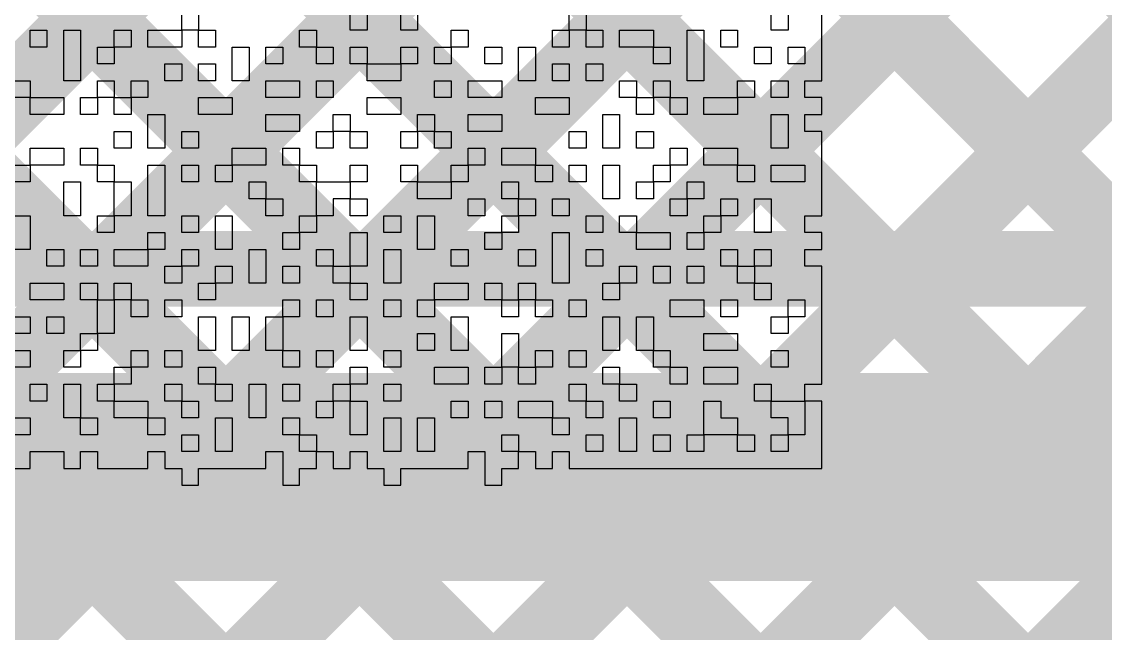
# Model space of a CAD drawing. Header units: millimetres. Extents: x 3.06 to 5.82, y 1.29 to 3.84.
# Drawn here: x 4.9706 to 5.0852, y 2.4805 to 2.5451 of the extents above; entities that cross this region are included whole.
import ezdxf

# ---------------------------------------------------------------- set-up
doc = ezdxf.new("R2010")
doc.units = ezdxf.units.MM
doc.header["$MEASUREMENT"] = 0
for name, color, linetype in [('BottomLayer', 5, 'Continuous'), ('BottomOverlay', 54, 'Continuous'), ('TopLayer', 1, 'Continuous')]:
    doc.layers.add(name, color=color, linetype=linetype)

msp = doc.modelspace()

# ---------------------------------------------------------------- linework, layer by layer
at = {"layer": 'BottomLayer', "const_width": 0.008}
for points in [[(4.789, 2.35655), (5.248, 2.81555)], [(4.789, 2.32827), (5.248, 2.78727)], [(4.789, 2.29998), (5.2714, 2.78239)], [(4.85423, 2.78252), (5.702, 1.93475)], [(4.83062, 2.77785), (5.59647, 2.012)], [(4.81082, 2.76936), (5.56819, 2.012)], [(4.79724, 2.75466), (5.4789, 2.073)], [(4.789, 2.21513), (5.32539, 2.75152)], [(4.789, 2.18685), (5.35367, 2.75152)], [(4.789, 2.2717), (5.26343, 2.74613)], [(4.789, 2.24341), (5.27927, 2.73368)], [(4.7896, 2.73402), (5.45062, 2.073)], [(4.789, 2.70633), (5.436, 2.05933)], [(4.789, 2.67805), (5.436, 2.03105)]]:
    msp.add_lwpolyline(points, dxfattribs=at)
at = {"layer": 'BottomOverlay'}
for p, q in [((4.98751, 2.54423), (4.98751, 2.54601)), ((4.98929, 2.54601), (4.98929, 2.54423)), ((5.00533, 2.54423), (5.00533, 2.54601)), ((5.00711, 2.54601), (5.00711, 2.54423)), ((5.01067, 2.54423), (5.01067, 2.54601)), ((5.01245, 2.54601), (5.01245, 2.54423)), ((5.02849, 2.54423), (5.02849, 2.54601)), ((5.03027, 2.54601), (5.03027, 2.54423)), ((5.04987, 2.54423), (5.04987, 2.54601)), ((5.05165, 2.54601), (5.05165, 2.54423)), ((5.05521, 2.54423), (5.05521, 2.54601)), ((4.97147, 2.54245), (4.97147, 2.54423)), ((4.97147, 2.54423), (4.97325, 2.54423)), ((4.97325, 2.54423), (4.97325, 2.54245)), ((4.97504, 2.54245), (4.97504, 2.54423)), ((4.97504, 2.54423), (4.97682, 2.54423)), ((4.97682, 2.54423), (4.97682, 2.54245)), ((4.98038, 2.54245), (4.98038, 2.54423)), ((4.98038, 2.54423), (4.98216, 2.54423)), ((4.98216, 2.54423), (4.98216, 2.54245)), ((4.98394, 2.54245), (4.98394, 2.54423)), ((4.98394, 2.54423), (4.98751, 2.54423)), ((4.98929, 2.54423), (4.98751, 2.54423)), ((4.98751, 2.54423), (4.98751, 2.54245)), ((4.98929, 2.54245), (4.98929, 2.54423)), ((4.98929, 2.54423), (4.99107, 2.54423)), ((4.99107, 2.54423), (4.99107, 2.54245)), ((4.99998, 2.54245), (4.99998, 2.54423)), ((4.99998, 2.54423), (5.00176, 2.54423)), ((5.00176, 2.54423), (5.00176, 2.54245)), ((5.00711, 2.54423), (5.00533, 2.54423)), ((5.01245, 2.54423), (5.01067, 2.54423)), ((5.01602, 2.54245), (5.01602, 2.54423)), ((5.01602, 2.54423), (5.0178, 2.54423)), ((5.0178, 2.54423), (5.0178, 2.54245)), ((5.02671, 2.54245), (5.02671, 2.54423)), ((5.02671, 2.54423), (5.02849, 2.54423)), ((5.03027, 2.54423), (5.02849, 2.54423)), ((5.02849, 2.54423), (5.02849, 2.54245)), ((5.03027, 2.54245), (5.03027, 2.54423)), ((5.03027, 2.54423), (5.03205, 2.54423)), ((5.03205, 2.54423), (5.03205, 2.54245)), ((5.03383, 2.54245), (5.03383, 2.54423)), ((5.03383, 2.54423), (5.0374, 2.54423)), ((5.0374, 2.54423), (5.0374, 2.54245)), ((5.04096, 2.54245), (5.04096, 2.54423)), ((5.04096, 2.54423), (5.04274, 2.54423)), ((5.04274, 2.54423), (5.04274, 2.54245)), ((5.04452, 2.54245), (5.04452, 2.54423)), ((5.04452, 2.54423), (5.0463, 2.54423)), ((5.0463, 2.54423), (5.0463, 2.54245)), ((5.05165, 2.54423), (5.04987, 2.54423)), ((5.05521, 2.54245), (5.05521, 2.54423)), ((4.97325, 2.54245), (4.97147, 2.54245)), ((4.97504, 2.54067), (4.97504, 2.54245)), ((4.97682, 2.54245), (4.97682, 2.54067)), ((4.9786, 2.54067), (4.9786, 2.54245)), ((4.9786, 2.54245), (4.98038, 2.54245)), ((4.98216, 2.54245), (4.98038, 2.54245)), ((4.98038, 2.54245), (4.98038, 2.54067)), ((4.98751, 2.54245), (4.98394, 2.54245)), ((4.99107, 2.54245), (4.98929, 2.54245)), ((4.99285, 2.54067), (4.99285, 2.54245)), ((4.99285, 2.54245), (4.99463, 2.54245)), ((4.99463, 2.54245), (4.99463, 2.54067)), ((4.99642, 2.54067), (4.99642, 2.54245)), ((4.99642, 2.54245), (4.9982, 2.54245)), ((4.9982, 2.54245), (4.9982, 2.54067)), ((5.00176, 2.54245), (4.99998, 2.54245)), ((5.00176, 2.54067), (5.00176, 2.54245)), ((5.00176, 2.54245), (5.00354, 2.54245)), ((5.00354, 2.54245), (5.00354, 2.54067)), ((5.00533, 2.54067), (5.00533, 2.54245)), ((5.00533, 2.54245), (5.00711, 2.54245)), ((5.00711, 2.54245), (5.00711, 2.54067)), ((5.01067, 2.54067), (5.01067, 2.54245)), ((5.01067, 2.54245), (5.01245, 2.54245)), ((5.01245, 2.54245), (5.01245, 2.54067)), ((5.01423, 2.54067), (5.01423, 2.54245)), ((5.01423, 2.54245), (5.01602, 2.54245)), ((5.0178, 2.54245), (5.01602, 2.54245)), ((5.01602, 2.54245), (5.01602, 2.54067)), ((5.01958, 2.54067), (5.01958, 2.54245)), ((5.01958, 2.54245), (5.02136, 2.54245)), ((5.02136, 2.54245), (5.02136, 2.54067)), ((5.02314, 2.54067), (5.02314, 2.54245)), ((5.02314, 2.54245), (5.02492, 2.54245)), ((5.02492, 2.54245), (5.02492, 2.54067)), ((5.02849, 2.54245), (5.02671, 2.54245)), ((5.03205, 2.54245), (5.03027, 2.54245)), ((5.0374, 2.54245), (5.03383, 2.54245)), ((5.0374, 2.54067), (5.0374, 2.54245)), ((5.0374, 2.54245), (5.03918, 2.54245)), ((5.03918, 2.54245), (5.03918, 2.54067)), ((5.04096, 2.54067), (5.04096, 2.54245)), ((5.04274, 2.54245), (5.04274, 2.54067)), ((5.0463, 2.54245), (5.04452, 2.54245)), ((5.04809, 2.54067), (5.04809, 2.54245)), ((5.04809, 2.54245), (5.04987, 2.54245)), ((5.04987, 2.54245), (5.04987, 2.54067)), ((5.05165, 2.54067), (5.05165, 2.54245)), ((5.05165, 2.54245), (5.05343, 2.54245)), ((5.05343, 2.54245), (5.05343, 2.54067)), ((5.05521, 2.54067), (5.05521, 2.54245)), ((4.97504, 2.53889), (4.97504, 2.54067)), ((4.97682, 2.54067), (4.97682, 2.53889)), ((4.98038, 2.54067), (4.9786, 2.54067)), ((4.98573, 2.53889), (4.98573, 2.54067)), ((4.98573, 2.54067), (4.98751, 2.54067)), ((4.98751, 2.54067), (4.98751, 2.53889)), ((4.98929, 2.53889), (4.98929, 2.54067)), ((4.98929, 2.54067), (4.99107, 2.54067)), ((4.99107, 2.54067), (4.99107, 2.53889)), ((4.99285, 2.53889), (4.99285, 2.54067)), ((4.99463, 2.54067), (4.99463, 2.53889)), ((4.9982, 2.54067), (4.99642, 2.54067)), ((5.00354, 2.54067), (5.00176, 2.54067)), ((5.00711, 2.54067), (5.00533, 2.54067)), ((5.00711, 2.53889), (5.00711, 2.54067)), ((5.00711, 2.54067), (5.01067, 2.54067)), ((5.01245, 2.54067), (5.01067, 2.54067)), ((5.01067, 2.54067), (5.01067, 2.53889)), ((5.01602, 2.54067), (5.01423, 2.54067)), ((5.02136, 2.54067), (5.01958, 2.54067)), ((5.02314, 2.53889), (5.02314, 2.54067)), ((5.02492, 2.54067), (5.02492, 2.53889)), ((5.02671, 2.53889), (5.02671, 2.54067)), ((5.02671, 2.54067), (5.02849, 2.54067)), ((5.02849, 2.54067), (5.02849, 2.53889)), ((5.03027, 2.53889), (5.03027, 2.54067)), ((5.03027, 2.54067), (5.03205, 2.54067)), ((5.03205, 2.54067), (5.03205, 2.53889)), ((5.03918, 2.54067), (5.0374, 2.54067)), ((5.04096, 2.53889), (5.04096, 2.54067)), ((5.04274, 2.54067), (5.04274, 2.53889)), ((5.04987, 2.54067), (5.04809, 2.54067)), ((5.05343, 2.54067), (5.05165, 2.54067)), ((5.05521, 2.53889), (5.05521, 2.54067)), ((4.96969, 2.53889), (4.97147, 2.53889)), ((4.97147, 2.53889), (4.97147, 2.53711)), ((4.97682, 2.53889), (4.97504, 2.53889)), ((4.9786, 2.53711), (4.9786, 2.53889)), ((4.9786, 2.53889), (4.98038, 2.53889)), ((4.98038, 2.53889), (4.98038, 2.53711)), ((4.98216, 2.53711), (4.98216, 2.53889)), ((4.98216, 2.53889), (4.98394, 2.53889)), ((4.98394, 2.53889), (4.98394, 2.53711)), ((4.98751, 2.53889), (4.98573, 2.53889)), ((4.99107, 2.53889), (4.98929, 2.53889)), ((4.99463, 2.53889), (4.99285, 2.53889)), ((4.99642, 2.53711), (4.99642, 2.53889)), ((4.99642, 2.53889), (4.99998, 2.53889)), ((4.99998, 2.53889), (4.99998, 2.53711)), ((5.00176, 2.53711), (5.00176, 2.53889)), ((5.00176, 2.53889), (5.00354, 2.53889)), ((5.00354, 2.53889), (5.00354, 2.53711)), ((5.01067, 2.53889), (5.00711, 2.53889)), ((5.01423, 2.53711), (5.01423, 2.53889)), ((5.01423, 2.53889), (5.01602, 2.53889)), ((5.01602, 2.53889), (5.01602, 2.53711)), ((5.0178, 2.53711), (5.0178, 2.53889)), ((5.0178, 2.53889), (5.02136, 2.53889)), ((5.02136, 2.53889), (5.02136, 2.53711)), ((5.02492, 2.53889), (5.02314, 2.53889)), ((5.02849, 2.53889), (5.02671, 2.53889)), ((5.03205, 2.53889), (5.03027, 2.53889)), ((5.03383, 2.53711), (5.03383, 2.53889)), ((5.03383, 2.53889), (5.03561, 2.53889)), ((5.03561, 2.53889), (5.03561, 2.53711)), ((5.0374, 2.53711), (5.0374, 2.53889)), ((5.0374, 2.53889), (5.03918, 2.53889)), ((5.03918, 2.53889), (5.03918, 2.53711)), ((5.04274, 2.53889), (5.04096, 2.53889)), ((5.0463, 2.53711), (5.0463, 2.53889)), ((5.0463, 2.53889), (5.04809, 2.53889)), ((5.04809, 2.53889), (5.04809, 2.53711)), ((5.04987, 2.53711), (5.04987, 2.53889)), ((5.04987, 2.53889), (5.05165, 2.53889)), ((5.05165, 2.53889), (5.05165, 2.53711)), ((5.05343, 2.53711), (5.05343, 2.53889)), ((5.05343, 2.53889), (5.05521, 2.53889)), ((4.97147, 2.53711), (4.96969, 2.53711)), ((4.97147, 2.53532), (4.97147, 2.53711)), ((4.97147, 2.53711), (4.97504, 2.53711)), ((4.97504, 2.53711), (4.97504, 2.53532)), ((4.97682, 2.53532), (4.97682, 2.53711)), ((4.97682, 2.53711), (4.9786, 2.53711)), ((4.98038, 2.53711), (4.9786, 2.53711)), ((4.9786, 2.53711), (4.9786, 2.53532)), ((4.98038, 2.53532), (4.98038, 2.53711)), ((4.98038, 2.53711), (4.98216, 2.53711)), ((4.98394, 2.53711), (4.98216, 2.53711)), ((4.98216, 2.53711), (4.98216, 2.53532)), ((4.98929, 2.53532), (4.98929, 2.53711)), ((4.98929, 2.53711), (4.99285, 2.53711)), ((4.99285, 2.53711), (4.99285, 2.53532)), ((4.99998, 2.53711), (4.99642, 2.53711)), ((5.00354, 2.53711), (5.00176, 2.53711)), ((5.00711, 2.53532), (5.00711, 2.53711)), ((5.00711, 2.53711), (5.01067, 2.53711)), ((5.01067, 2.53711), (5.01067, 2.53532)), ((5.01602, 2.53711), (5.01423, 2.53711)), ((5.02136, 2.53711), (5.0178, 2.53711)), ((5.02492, 2.53532), (5.02492, 2.53711)), ((5.02492, 2.53711), (5.02849, 2.53711)), ((5.02849, 2.53711), (5.02849, 2.53532)), ((5.03561, 2.53711), (5.03383, 2.53711)), ((5.03561, 2.53532), (5.03561, 2.53711)), ((5.03561, 2.53711), (5.0374, 2.53711)), ((5.03918, 2.53711), (5.0374, 2.53711)), ((5.0374, 2.53711), (5.0374, 2.53532)), ((5.03918, 2.53532), (5.03918, 2.53711)), ((5.03918, 2.53711), (5.04096, 2.53711)), ((5.04096, 2.53711), (5.04096, 2.53532)), ((5.04274, 2.53532), (5.04274, 2.53711)), ((5.04274, 2.53711), (5.0463, 2.53711)), ((5.04809, 2.53711), (5.0463, 2.53711)), ((5.0463, 2.53711), (5.0463, 2.53532)), ((5.05165, 2.53711), (5.04987, 2.53711)), ((5.05521, 2.53711), (5.05343, 2.53711)), ((5.05521, 2.53532), (5.05521, 2.53711)), ((4.97504, 2.53532), (4.97147, 2.53532)), ((4.9786, 2.53532), (4.97682, 2.53532)), ((4.98216, 2.53532), (4.98038, 2.53532)), ((4.98394, 2.53354), (4.98394, 2.53532)), ((4.98394, 2.53532), (4.98573, 2.53532)), ((4.98573, 2.53532), (4.98573, 2.53354)), ((4.99285, 2.53532), (4.98929, 2.53532)), ((4.99642, 2.53354), (4.99642, 2.53532)), ((4.99642, 2.53532), (4.99998, 2.53532)), ((4.99998, 2.53532), (4.99998, 2.53354)), ((5.00354, 2.53354), (5.00354, 2.53532)), ((5.00354, 2.53532), (5.00533, 2.53532)), ((5.00533, 2.53532), (5.00533, 2.53354)), ((5.01067, 2.53532), (5.00711, 2.53532)), ((5.01245, 2.53354), (5.01245, 2.53532)), ((5.01245, 2.53532), (5.01423, 2.53532)), ((5.01423, 2.53532), (5.01423, 2.53354)), ((5.0178, 2.53354), (5.0178, 2.53532)), ((5.0178, 2.53532), (5.02136, 2.53532)), ((5.02136, 2.53532), (5.02136, 2.53354)), ((5.02849, 2.53532), (5.02492, 2.53532)), ((5.03205, 2.53354), (5.03205, 2.53532)), ((5.03205, 2.53532), (5.03383, 2.53532)), ((5.03383, 2.53532), (5.03383, 2.53354)), ((5.0374, 2.53532), (5.03561, 2.53532)), ((5.04096, 2.53532), (5.03918, 2.53532)), ((5.0463, 2.53532), (5.04274, 2.53532)), ((5.04987, 2.53354), (5.04987, 2.53532)), ((5.04987, 2.53532), (5.05165, 2.53532)), ((5.05165, 2.53532), (5.05165, 2.53354)), ((5.05343, 2.53354), (5.05343, 2.53532)), ((5.05343, 2.53532), (5.05521, 2.53532)), ((4.98038, 2.53176), (4.98038, 2.53354)), ((4.98038, 2.53354), (4.98216, 2.53354)), ((4.98216, 2.53354), (4.98216, 2.53176)), ((4.98394, 2.53176), (4.98394, 2.53354)), ((4.98573, 2.53354), (4.98573, 2.53176)), ((4.98751, 2.53176), (4.98751, 2.53354)), ((4.98751, 2.53354), (4.98929, 2.53354)), ((4.98929, 2.53354), (4.98929, 2.53176)), ((4.99998, 2.53354), (4.99642, 2.53354)), ((5.00176, 2.53176), (5.00176, 2.53354)), ((5.00176, 2.53354), (5.00354, 2.53354)), ((5.00533, 2.53354), (5.00354, 2.53354)), ((5.00354, 2.53354), (5.00354, 2.53176)), ((5.00533, 2.53176), (5.00533, 2.53354)), ((5.00533, 2.53354), (5.00711, 2.53354)), ((5.00711, 2.53354), (5.00711, 2.53176)), ((5.01067, 2.53176), (5.01067, 2.53354)), ((5.01067, 2.53354), (5.01245, 2.53354)), ((5.01423, 2.53354), (5.01245, 2.53354)), ((5.01245, 2.53354), (5.01245, 2.53176)), ((5.01423, 2.53176), (5.01423, 2.53354)), ((5.01423, 2.53354), (5.01602, 2.53354)), ((5.01602, 2.53354), (5.01602, 2.53176)), ((5.02136, 2.53354), (5.0178, 2.53354)), ((5.02849, 2.53176), (5.02849, 2.53354)), ((5.02849, 2.53354), (5.03027, 2.53354)), ((5.03027, 2.53354), (5.03027, 2.53176)), ((5.03205, 2.53176), (5.03205, 2.53354)), ((5.03383, 2.53354), (5.03383, 2.53176)), ((5.03561, 2.53176), (5.03561, 2.53354)), ((5.03561, 2.53354), (5.0374, 2.53354)), ((5.0374, 2.53354), (5.0374, 2.53176)), ((5.04987, 2.53176), (5.04987, 2.53354)), ((5.05165, 2.53354), (5.05165, 2.53176)), ((5.05521, 2.53354), (5.05343, 2.53354)), ((5.05521, 2.53176), (5.05521, 2.53354)), ((4.97147, 2.52998), (4.97147, 2.53176)), ((4.97147, 2.53176), (4.97504, 2.53176)), ((4.97504, 2.53176), (4.97504, 2.52998)), ((4.97682, 2.52998), (4.97682, 2.53176)), ((4.97682, 2.53176), (4.9786, 2.53176)), ((4.9786, 2.53176), (4.9786, 2.52998)), ((4.98216, 2.53176), (4.98038, 2.53176)), ((4.98573, 2.53176), (4.98394, 2.53176)), ((4.98929, 2.53176), (4.98751, 2.53176)), ((4.99285, 2.52998), (4.99285, 2.53176)), ((4.99285, 2.53176), (4.99642, 2.53176)), ((4.99642, 2.53176), (4.99642, 2.52998)), ((4.9982, 2.52998), (4.9982, 2.53176)), ((4.9982, 2.53176), (4.99998, 2.53176)), ((4.99998, 2.53176), (4.99998, 2.52998)), ((5.00354, 2.53176), (5.00176, 2.53176)), ((5.00711, 2.53176), (5.00533, 2.53176)), ((5.01245, 2.53176), (5.01067, 2.53176)), ((5.01602, 2.53176), (5.01423, 2.53176)), ((5.0178, 2.52998), (5.0178, 2.53176)), ((5.0178, 2.53176), (5.01958, 2.53176)), ((5.01958, 2.53176), (5.01958, 2.52998)), ((5.02136, 2.52998), (5.02136, 2.53176)), ((5.02136, 2.53176), (5.02492, 2.53176)), ((5.02492, 2.53176), (5.02492, 2.52998)), ((5.03027, 2.53176), (5.02849, 2.53176)), ((5.03383, 2.53176), (5.03205, 2.53176)), ((5.0374, 2.53176), (5.03561, 2.53176)), ((5.03918, 2.52998), (5.03918, 2.53176)), ((5.03918, 2.53176), (5.04096, 2.53176)), ((5.04096, 2.53176), (5.04096, 2.52998)), ((5.04274, 2.52998), (5.04274, 2.53176)), ((5.04274, 2.53176), (5.0463, 2.53176)), ((5.0463, 2.53176), (5.0463, 2.52998)), ((5.05165, 2.53176), (5.04987, 2.53176)), ((5.05521, 2.52998), (5.05521, 2.53176)), ((4.96969, 2.52998), (4.97147, 2.52998)), ((4.97504, 2.52998), (4.97147, 2.52998)), ((4.97147, 2.52998), (4.97147, 2.5282)), ((4.9786, 2.52998), (4.97682, 2.52998)), ((4.9786, 2.5282), (4.9786, 2.52998)), ((4.9786, 2.52998), (4.98038, 2.52998)), ((4.98038, 2.52998), (4.98038, 2.5282)), ((4.98394, 2.5282), (4.98394, 2.52998)), ((4.98394, 2.52998), (4.98573, 2.52998)), ((4.98573, 2.52998), (4.98573, 2.5282)), ((4.98751, 2.5282), (4.98751, 2.52998)), ((4.98751, 2.52998), (4.98929, 2.52998)), ((4.98929, 2.52998), (4.98929, 2.5282)), ((4.99107, 2.5282), (4.99107, 2.52998)), ((4.99107, 2.52998), (4.99285, 2.52998)), ((4.99642, 2.52998), (4.99285, 2.52998)), ((4.99285, 2.52998), (4.99285, 2.5282)), ((4.99998, 2.52998), (4.9982, 2.52998)), ((4.99998, 2.5282), (4.99998, 2.52998)), ((4.99998, 2.52998), (5.00176, 2.52998)), ((5.00176, 2.52998), (5.00176, 2.5282)), ((5.00533, 2.5282), (5.00533, 2.52998)), ((5.00533, 2.52998), (5.00711, 2.52998)), ((5.00711, 2.52998), (5.00711, 2.5282)), ((5.01067, 2.5282), (5.01067, 2.52998)), ((5.01067, 2.52998), (5.01245, 2.52998)), ((5.01245, 2.52998), (5.01245, 2.5282)), ((5.01602, 2.5282), (5.01602, 2.52998)), ((5.01602, 2.52998), (5.0178, 2.52998)), ((5.01958, 2.52998), (5.0178, 2.52998)), ((5.0178, 2.52998), (5.0178, 2.5282)), ((5.02492, 2.52998), (5.02136, 2.52998)), ((5.02492, 2.5282), (5.02492, 2.52998)), ((5.02492, 2.52998), (5.02671, 2.52998)), ((5.02671, 2.52998), (5.02671, 2.5282)), ((5.02849, 2.5282), (5.02849, 2.52998)), ((5.02849, 2.52998), (5.03027, 2.52998)), ((5.03027, 2.52998), (5.03027, 2.5282)), ((5.03205, 2.5282), (5.03205, 2.52998)), ((5.03205, 2.52998), (5.03383, 2.52998)), ((5.03383, 2.52998), (5.03383, 2.5282)), ((5.0374, 2.5282), (5.0374, 2.52998)), ((5.0374, 2.52998), (5.03918, 2.52998)), ((5.04096, 2.52998), (5.03918, 2.52998)), ((5.03918, 2.52998), (5.03918, 2.5282)), ((5.0463, 2.52998), (5.04274, 2.52998)), ((5.0463, 2.5282), (5.0463, 2.52998)), ((5.0463, 2.52998), (5.04809, 2.52998)), ((5.04809, 2.52998), (5.04809, 2.5282)), ((5.04987, 2.5282), (5.04987, 2.52998)), ((5.04987, 2.52998), (5.05343, 2.52998)), ((5.05343, 2.52998), (5.05343, 2.5282)), ((5.05521, 2.5282), (5.05521, 2.52998)), ((4.97147, 2.5282), (4.96969, 2.5282)), ((4.97504, 2.52642), (4.97504, 2.5282)), ((4.97504, 2.5282), (4.97682, 2.5282)), ((4.97682, 2.5282), (4.97682, 2.52642)), ((4.98038, 2.5282), (4.9786, 2.5282)), ((4.98038, 2.52642), (4.98038, 2.5282)), ((4.98038, 2.5282), (4.98216, 2.5282)), ((4.98216, 2.5282), (4.98216, 2.52642)), ((4.98394, 2.52642), (4.98394, 2.5282)), ((4.98573, 2.5282), (4.98573, 2.52642)), ((4.98929, 2.5282), (4.98751, 2.5282)), ((4.99285, 2.5282), (4.99107, 2.5282)), ((4.99463, 2.52642), (4.99463, 2.5282)), ((4.99463, 2.5282), (4.99642, 2.5282)), ((4.99642, 2.5282), (4.99642, 2.52642)), ((5.00176, 2.5282), (4.99998, 2.5282)), ((5.00176, 2.52642), (5.00176, 2.5282)), ((5.00176, 2.5282), (5.00533, 2.5282)), ((5.00711, 2.5282), (5.00533, 2.5282)), ((5.00533, 2.5282), (5.00533, 2.52642)), ((5.01245, 2.5282), (5.01067, 2.5282)), ((5.01245, 2.52642), (5.01245, 2.5282)), ((5.01245, 2.5282), (5.01602, 2.5282)), ((5.0178, 2.5282), (5.01602, 2.5282)), ((5.01602, 2.5282), (5.01602, 2.52642)), ((5.02136, 2.52642), (5.02136, 2.5282)), ((5.02136, 2.5282), (5.02314, 2.5282)), ((5.02314, 2.5282), (5.02314, 2.52642)), ((5.02671, 2.5282), (5.02492, 2.5282)), ((5.03027, 2.5282), (5.02849, 2.5282)), ((5.03205, 2.52642), (5.03205, 2.5282)), ((5.03383, 2.5282), (5.03383, 2.52642)), ((5.03561, 2.52642), (5.03561, 2.5282)), ((5.03561, 2.5282), (5.0374, 2.5282)), ((5.03918, 2.5282), (5.0374, 2.5282)), ((5.0374, 2.5282), (5.0374, 2.52642)), ((5.04096, 2.52642), (5.04096, 2.5282)), ((5.04096, 2.5282), (5.04274, 2.5282)), ((5.04274, 2.5282), (5.04274, 2.52642)), ((5.04809, 2.5282), (5.0463, 2.5282)), ((5.05343, 2.5282), (5.04987, 2.5282)), ((5.05521, 2.52642), (5.05521, 2.5282)), ((4.97504, 2.52463), (4.97504, 2.52642)), ((4.97682, 2.52642), (4.97682, 2.52463)), ((4.98038, 2.52463), (4.98038, 2.52642)), ((4.98216, 2.52642), (4.98216, 2.52463)), ((4.98394, 2.52463), (4.98394, 2.52642)), ((4.98573, 2.52642), (4.98573, 2.52463)), ((4.99642, 2.52642), (4.99463, 2.52642)), ((4.99642, 2.52463), (4.99642, 2.52642)), ((4.99642, 2.52642), (4.9982, 2.52642)), ((4.9982, 2.52642), (4.9982, 2.52463)), ((5.00176, 2.52463), (5.00176, 2.52642)), ((5.00533, 2.52642), (5.00354, 2.52642)), ((5.00354, 2.52642), (5.00354, 2.52463)), ((5.00533, 2.52463), (5.00533, 2.52642)), ((5.00533, 2.52642), (5.00711, 2.52642)), ((5.00711, 2.52642), (5.00711, 2.52463)), ((5.01602, 2.52642), (5.01245, 2.52642)), ((5.0178, 2.52463), (5.0178, 2.52642)), ((5.0178, 2.52642), (5.01958, 2.52642)), ((5.01958, 2.52642), (5.01958, 2.52463)), ((5.02314, 2.52642), (5.02136, 2.52642)), ((5.02314, 2.52463), (5.02314, 2.52642)), ((5.02314, 2.52642), (5.02492, 2.52642)), ((5.02492, 2.52642), (5.02492, 2.52463)), ((5.02671, 2.52463), (5.02671, 2.52642)), ((5.02671, 2.52642), (5.02849, 2.52642)), ((5.02849, 2.52642), (5.02849, 2.52463)), ((5.03383, 2.52642), (5.03205, 2.52642)), ((5.0374, 2.52642), (5.03561, 2.52642)), ((5.03918, 2.52463), (5.03918, 2.52642)), ((5.03918, 2.52642), (5.04096, 2.52642)), ((5.04274, 2.52642), (5.04096, 2.52642)), ((5.04096, 2.52642), (5.04096, 2.52463)), ((5.04452, 2.52463), (5.04452, 2.52642)), ((5.04452, 2.52642), (5.0463, 2.52642)), ((5.0463, 2.52642), (5.0463, 2.52463)), ((5.04809, 2.52463), (5.04809, 2.52642)), ((5.04809, 2.52642), (5.04987, 2.52642)), ((5.04987, 2.52642), (5.04987, 2.52463)), ((5.05521, 2.52463), (5.05521, 2.52642)), ((4.96969, 2.52463), (4.97147, 2.52463)), ((4.97147, 2.52463), (4.97147, 2.52285)), ((4.97682, 2.52463), (4.97504, 2.52463)), ((4.9786, 2.52285), (4.9786, 2.52463)), ((4.9786, 2.52463), (4.98038, 2.52463)), ((4.98216, 2.52463), (4.98038, 2.52463)), ((4.98038, 2.52463), (4.98038, 2.52285)), ((4.98573, 2.52463), (4.98394, 2.52463)), ((4.98751, 2.52285), (4.98751, 2.52463)), ((4.98751, 2.52463), (4.98929, 2.52463)), ((4.98929, 2.52463), (4.98929, 2.52285)), ((4.99107, 2.52285), (4.99107, 2.52463)), ((4.99107, 2.52463), (4.99285, 2.52463)), ((4.99285, 2.52463), (4.99285, 2.52285)), ((4.9982, 2.52463), (4.99642, 2.52463)), ((4.99998, 2.52285), (4.99998, 2.52463)), ((4.99998, 2.52463), (5.00176, 2.52463)), ((5.00354, 2.52463), (5.00176, 2.52463)), ((5.00176, 2.52463), (5.00176, 2.52285)), ((5.00711, 2.52463), (5.00533, 2.52463)), ((5.00889, 2.52285), (5.00889, 2.52463)), ((5.00889, 2.52463), (5.01067, 2.52463)), ((5.01067, 2.52463), (5.01067, 2.52285)), ((5.01245, 2.52285), (5.01245, 2.52463)), ((5.01245, 2.52463), (5.01423, 2.52463)), ((5.01423, 2.52463), (5.01423, 2.52285)), ((5.01958, 2.52463), (5.0178, 2.52463)), ((5.02136, 2.52285), (5.02136, 2.52463)), ((5.02136, 2.52463), (5.02314, 2.52463)), ((5.02492, 2.52463), (5.02314, 2.52463)), ((5.02314, 2.52463), (5.02314, 2.52285)), ((5.02849, 2.52463), (5.02671, 2.52463)), ((5.03027, 2.52285), (5.03027, 2.52463)), ((5.03027, 2.52463), (5.03205, 2.52463)), ((5.03205, 2.52463), (5.03205, 2.52285)), ((5.03383, 2.52285), (5.03383, 2.52463)), ((5.03383, 2.52463), (5.03561, 2.52463)), ((5.03561, 2.52463), (5.03561, 2.52285)), ((5.04096, 2.52463), (5.03918, 2.52463)), ((5.04274, 2.52285), (5.04274, 2.52463)), ((5.04274, 2.52463), (5.04452, 2.52463)), ((5.0463, 2.52463), (5.04452, 2.52463)), ((5.04452, 2.52463), (5.04452, 2.52285)), ((5.04809, 2.52285), (5.04809, 2.52463)), ((5.04987, 2.52463), (5.04987, 2.52285)), ((5.05343, 2.52285), (5.05343, 2.52463)), ((5.05343, 2.52463), (5.05521, 2.52463)), ((4.97147, 2.52285), (4.97147, 2.52107)), ((4.98038, 2.52285), (4.9786, 2.52285)), ((4.98394, 2.52107), (4.98394, 2.52285)), ((4.98394, 2.52285), (4.98573, 2.52285)), ((4.98573, 2.52285), (4.98573, 2.52107)), ((4.98929, 2.52285), (4.98751, 2.52285)), ((4.99107, 2.52107), (4.99107, 2.52285)), ((4.99285, 2.52285), (4.99285, 2.52107)), ((4.9982, 2.52107), (4.9982, 2.52285)), ((4.9982, 2.52285), (4.99998, 2.52285)), ((5.00176, 2.52285), (4.99998, 2.52285)), ((4.99998, 2.52285), (4.99998, 2.52107)), ((5.00533, 2.52107), (5.00533, 2.52285)), ((5.00533, 2.52285), (5.00711, 2.52285)), ((5.00711, 2.52285), (5.00711, 2.52107)), ((5.01067, 2.52285), (5.00889, 2.52285)), ((5.01245, 2.52107), (5.01245, 2.52285)), ((5.01423, 2.52285), (5.01423, 2.52107)), ((5.01958, 2.52107), (5.01958, 2.52285)), ((5.01958, 2.52285), (5.02136, 2.52285)), ((5.02314, 2.52285), (5.02136, 2.52285)), ((5.02136, 2.52285), (5.02136, 2.52107)), ((5.02671, 2.52107), (5.02671, 2.52285)), ((5.02671, 2.52285), (5.02849, 2.52285)), ((5.02849, 2.52285), (5.02849, 2.52107)), ((5.03205, 2.52285), (5.03027, 2.52285)), ((5.03561, 2.52285), (5.03383, 2.52285)), ((5.03561, 2.52107), (5.03561, 2.52285)), ((5.03561, 2.52285), (5.03918, 2.52285)), ((5.03918, 2.52285), (5.03918, 2.52107)), ((5.04096, 2.52107), (5.04096, 2.52285)), ((5.04096, 2.52285), (5.04274, 2.52285)), ((5.04452, 2.52285), (5.04274, 2.52285)), ((5.04274, 2.52285), (5.04274, 2.52107)), ((5.04987, 2.52285), (5.04809, 2.52285)), ((5.05521, 2.52285), (5.05343, 2.52285)), ((5.05521, 2.52107), (5.05521, 2.52285)), ((4.97147, 2.52107), (4.96969, 2.52107)), ((4.97325, 2.51929), (4.97325, 2.52107)), ((4.97325, 2.52107), (4.97504, 2.52107)), ((4.97504, 2.52107), (4.97504, 2.51929)), ((4.97682, 2.51929), (4.97682, 2.52107)), ((4.97682, 2.52107), (4.9786, 2.52107)), ((4.9786, 2.52107), (4.9786, 2.51929)), ((4.98038, 2.51929), (4.98038, 2.52107)), ((4.98038, 2.52107), (4.98394, 2.52107)), ((4.98573, 2.52107), (4.98394, 2.52107)), ((4.98394, 2.52107), (4.98394, 2.51929)), ((4.98751, 2.51929), (4.98751, 2.52107)), ((4.98751, 2.52107), (4.98929, 2.52107)), ((4.98929, 2.52107), (4.98929, 2.51929)), ((4.99285, 2.52107), (4.99107, 2.52107)), ((4.99463, 2.51929), (4.99463, 2.52107)), ((4.99463, 2.52107), (4.99642, 2.52107)), ((4.99642, 2.52107), (4.99642, 2.51929)), ((4.99998, 2.52107), (4.9982, 2.52107)), ((5.00176, 2.51929), (5.00176, 2.52107)), ((5.00176, 2.52107), (5.00354, 2.52107)), ((5.00354, 2.52107), (5.00354, 2.51929)), ((5.00533, 2.51929), (5.00533, 2.52107)), ((5.00711, 2.52107), (5.00711, 2.51929)), ((5.00889, 2.51929), (5.00889, 2.52107)), ((5.00889, 2.52107), (5.01067, 2.52107)), ((5.01067, 2.52107), (5.01067, 2.51929)), ((5.01423, 2.52107), (5.01245, 2.52107)), ((5.01602, 2.51929), (5.01602, 2.52107)), ((5.01602, 2.52107), (5.0178, 2.52107)), ((5.0178, 2.52107), (5.0178, 2.51929)), ((5.02136, 2.52107), (5.01958, 2.52107)), ((5.02314, 2.51929), (5.02314, 2.52107)), ((5.02314, 2.52107), (5.02492, 2.52107)), ((5.02492, 2.52107), (5.02492, 2.51929)), ((5.02671, 2.51929), (5.02671, 2.52107)), ((5.02849, 2.52107), (5.02849, 2.51929)), ((5.03027, 2.51929), (5.03027, 2.52107)), ((5.03027, 2.52107), (5.03205, 2.52107)), ((5.03205, 2.52107), (5.03205, 2.51929)), ((5.03918, 2.52107), (5.03561, 2.52107)), ((5.04274, 2.52107), (5.04096, 2.52107)), ((5.04452, 2.51929), (5.04452, 2.52107)), ((5.04452, 2.52107), (5.0463, 2.52107)), ((5.0463, 2.52107), (5.0463, 2.51929)), ((5.04809, 2.51929), (5.04809, 2.52107)), ((5.04809, 2.52107), (5.04987, 2.52107)), ((5.04987, 2.52107), (5.04987, 2.51929)), ((5.05343, 2.51929), (5.05343, 2.52107)), ((5.05343, 2.52107), (5.05521, 2.52107)), ((4.97504, 2.51929), (4.97325, 2.51929)), ((4.9786, 2.51929), (4.97682, 2.51929)), ((4.98394, 2.51929), (4.98038, 2.51929)), ((4.98573, 2.51751), (4.98573, 2.51929)), ((4.98573, 2.51929), (4.98751, 2.51929)), ((4.98929, 2.51929), (4.98751, 2.51929)), ((4.98751, 2.51929), (4.98751, 2.51751)), ((4.99107, 2.51751), (4.99107, 2.51929)), ((4.99107, 2.51929), (4.99285, 2.51929)), ((4.99285, 2.51929), (4.99285, 2.51751)), ((4.99463, 2.51751), (4.99463, 2.51929)), ((4.99642, 2.51929), (4.99642, 2.51751)), ((4.9982, 2.51751), (4.9982, 2.51929)), ((4.9982, 2.51929), (4.99998, 2.51929)), ((4.99998, 2.51929), (4.99998, 2.51751)), ((5.00354, 2.51929), (5.00176, 2.51929)), ((5.00354, 2.51751), (5.00354, 2.51929)), ((5.00354, 2.51929), (5.00533, 2.51929)), ((5.00711, 2.51929), (5.00533, 2.51929)), ((5.00533, 2.51929), (5.00533, 2.51751)), ((5.00889, 2.51751), (5.00889, 2.51929)), ((5.01067, 2.51929), (5.01067, 2.51751)), ((5.0178, 2.51929), (5.01602, 2.51929)), ((5.02492, 2.51929), (5.02314, 2.51929)), ((5.02671, 2.51751), (5.02671, 2.51929)), ((5.02849, 2.51929), (5.02849, 2.51751)), ((5.03205, 2.51929), (5.03027, 2.51929)), ((5.03383, 2.51751), (5.03383, 2.51929)), ((5.03383, 2.51929), (5.03561, 2.51929)), ((5.03561, 2.51929), (5.03561, 2.51751)), ((5.0374, 2.51751), (5.0374, 2.51929)), ((5.0374, 2.51929), (5.03918, 2.51929)), ((5.03918, 2.51929), (5.03918, 2.51751)), ((5.04096, 2.51751), (5.04096, 2.51929)), ((5.04096, 2.51929), (5.04274, 2.51929)), ((5.04274, 2.51929), (5.04274, 2.51751)), ((5.0463, 2.51929), (5.04452, 2.51929)), ((5.0463, 2.51751), (5.0463, 2.51929)), ((5.0463, 2.51929), (5.04809, 2.51929)), ((5.04987, 2.51929), (5.04809, 2.51929)), ((5.04809, 2.51929), (5.04809, 2.51751)), ((5.05521, 2.51929), (5.05343, 2.51929)), ((5.05521, 2.51751), (5.05521, 2.51929)), ((4.97147, 2.51572), (4.97147, 2.51751)), ((4.97147, 2.51751), (4.97504, 2.51751)), ((4.97504, 2.51751), (4.97504, 2.51572)), ((4.97682, 2.51572), (4.97682, 2.51751)), ((4.97682, 2.51751), (4.9786, 2.51751)), ((4.9786, 2.51751), (4.9786, 2.51572)), ((4.98038, 2.51572), (4.98038, 2.51751)), ((4.98038, 2.51751), (4.98216, 2.51751)), ((4.98216, 2.51751), (4.98216, 2.51572)), ((4.98751, 2.51751), (4.98573, 2.51751)), ((4.98929, 2.51572), (4.98929, 2.51751)), ((4.98929, 2.51751), (4.99107, 2.51751)), ((4.99285, 2.51751), (4.99107, 2.51751)), ((4.99107, 2.51751), (4.99107, 2.51572)), ((4.99642, 2.51751), (4.99463, 2.51751)), ((4.99998, 2.51751), (4.9982, 2.51751)), ((5.00533, 2.51751), (5.00354, 2.51751)), ((5.00533, 2.51572), (5.00533, 2.51751)), ((5.00533, 2.51751), (5.00711, 2.51751)), ((5.00711, 2.51751), (5.00711, 2.51572)), ((5.01067, 2.51751), (5.00889, 2.51751)), ((5.01423, 2.51572), (5.01423, 2.51751)), ((5.01423, 2.51751), (5.0178, 2.51751)), ((5.0178, 2.51751), (5.0178, 2.51572)), ((5.01958, 2.51572), (5.01958, 2.51751)), ((5.01958, 2.51751), (5.02136, 2.51751)), ((5.02136, 2.51751), (5.02136, 2.51572)), ((5.02314, 2.51572), (5.02314, 2.51751)), ((5.02314, 2.51751), (5.02492, 2.51751)), ((5.02492, 2.51751), (5.02492, 2.51572)), ((5.02849, 2.51751), (5.02671, 2.51751)), ((5.03205, 2.51572), (5.03205, 2.51751)), ((5.03205, 2.51751), (5.03383, 2.51751)), ((5.03561, 2.51751), (5.03383, 2.51751)), ((5.03383, 2.51751), (5.03383, 2.51572)), ((5.03918, 2.51751), (5.0374, 2.51751)), ((5.04274, 2.51751), (5.04096, 2.51751)), ((5.04809, 2.51751), (5.0463, 2.51751)), ((5.04809, 2.51572), (5.04809, 2.51751)), ((5.04809, 2.51751), (5.04987, 2.51751)), ((5.04987, 2.51751), (5.04987, 2.51572)), ((5.05521, 2.51572), (5.05521, 2.51751)), ((4.97504, 2.51572), (4.97147, 2.51572)), ((4.9786, 2.51572), (4.97682, 2.51572)), ((4.9786, 2.51394), (4.9786, 2.51572)), ((4.9786, 2.51572), (4.98038, 2.51572)), ((4.98216, 2.51572), (4.98038, 2.51572)), ((4.98038, 2.51572), (4.98038, 2.51394)), ((4.98216, 2.51394), (4.98216, 2.51572)), ((4.98216, 2.51572), (4.98394, 2.51572)), ((4.98394, 2.51572), (4.98394, 2.51394)), ((4.98573, 2.51394), (4.98573, 2.51572)), ((4.98573, 2.51572), (4.98751, 2.51572)), ((4.98751, 2.51572), (4.98751, 2.51394)), ((4.99107, 2.51572), (4.98929, 2.51572)), ((4.9982, 2.51394), (4.9982, 2.51572)), ((4.9982, 2.51572), (4.99998, 2.51572)), ((4.99998, 2.51572), (4.99998, 2.51394)), ((5.00176, 2.51394), (5.00176, 2.51572)), ((5.00176, 2.51572), (5.00354, 2.51572)), ((5.00354, 2.51572), (5.00354, 2.51394)), ((5.00711, 2.51572), (5.00533, 2.51572)), ((5.00889, 2.51394), (5.00889, 2.51572)), ((5.00889, 2.51572), (5.01067, 2.51572)), ((5.01067, 2.51572), (5.01067, 2.51394)), ((5.01245, 2.51394), (5.01245, 2.51572)), ((5.01245, 2.51572), (5.01423, 2.51572)), ((5.0178, 2.51572), (5.01423, 2.51572)), ((5.01423, 2.51572), (5.01423, 2.51394)), ((5.02136, 2.51572), (5.01958, 2.51572)), ((5.02136, 2.51394), (5.02136, 2.51572)), ((5.02136, 2.51572), (5.02314, 2.51572)), ((5.02492, 2.51572), (5.02314, 2.51572)), ((5.02314, 2.51572), (5.02314, 2.51394)), ((5.02492, 2.51394), (5.02492, 2.51572)), ((5.02492, 2.51572), (5.02671, 2.51572)), ((5.02671, 2.51572), (5.02671, 2.51394)), ((5.02849, 2.51394), (5.02849, 2.51572)), ((5.02849, 2.51572), (5.03027, 2.51572)), ((5.03027, 2.51572), (5.03027, 2.51394)), ((5.03383, 2.51572), (5.03205, 2.51572)), ((5.03918, 2.51394), (5.03918, 2.51572)), ((5.03918, 2.51572), (5.04274, 2.51572)), ((5.04274, 2.51572), (5.04274, 2.51394)), ((5.04452, 2.51394), (5.04452, 2.51572)), ((5.04452, 2.51572), (5.0463, 2.51572)), ((5.0463, 2.51572), (5.0463, 2.51394)), ((5.04987, 2.51572), (5.04809, 2.51572)), ((5.05165, 2.51394), (5.05165, 2.51572)), ((5.05165, 2.51572), (5.05343, 2.51572)), ((5.05343, 2.51572), (5.05343, 2.51394)), ((5.05521, 2.51394), (5.05521, 2.51572)), ((4.96969, 2.51394), (4.97147, 2.51394)), ((4.97147, 2.51394), (4.97147, 2.51216)), ((4.97325, 2.51216), (4.97325, 2.51394)), ((4.97325, 2.51394), (4.97504, 2.51394)), ((4.97504, 2.51394), (4.97504, 2.51216)), ((4.9786, 2.51216), (4.9786, 2.51394)), ((4.98038, 2.51394), (4.98038, 2.51216)), ((4.98394, 2.51394), (4.98216, 2.51394)), ((4.98751, 2.51394), (4.98573, 2.51394)), ((4.98929, 2.51216), (4.98929, 2.51394)), ((4.98929, 2.51394), (4.99107, 2.51394)), ((4.99107, 2.51394), (4.99107, 2.51216)), ((4.99285, 2.51216), (4.99285, 2.51394)), ((4.99285, 2.51394), (4.99463, 2.51394)), ((4.99463, 2.51394), (4.99463, 2.51216)), ((4.99642, 2.51216), (4.99642, 2.51394)), ((4.99642, 2.51394), (4.9982, 2.51394)), ((4.99998, 2.51394), (4.9982, 2.51394)), ((4.9982, 2.51394), (4.9982, 2.51216)), ((5.00354, 2.51394), (5.00176, 2.51394)), ((5.00533, 2.51216), (5.00533, 2.51394)), ((5.00533, 2.51394), (5.00711, 2.51394)), ((5.00711, 2.51394), (5.00711, 2.51216)), ((5.01067, 2.51394), (5.00889, 2.51394)), ((5.01423, 2.51394), (5.01245, 2.51394)), ((5.01602, 2.51216), (5.01602, 2.51394)), ((5.01602, 2.51394), (5.0178, 2.51394)), ((5.0178, 2.51394), (5.0178, 2.51216)), ((5.02314, 2.51394), (5.02136, 2.51394)), ((5.02671, 2.51394), (5.02492, 2.51394)), ((5.03027, 2.51394), (5.02849, 2.51394)), ((5.03205, 2.51216), (5.03205, 2.51394)), ((5.03205, 2.51394), (5.03383, 2.51394)), ((5.03383, 2.51394), (5.03383, 2.51216)), ((5.03561, 2.51216), (5.03561, 2.51394)), ((5.03561, 2.51394), (5.0374, 2.51394)), ((5.0374, 2.51394), (5.0374, 2.51216)), ((5.04274, 2.51394), (5.03918, 2.51394)), ((5.0463, 2.51394), (5.04452, 2.51394)), ((5.04987, 2.51216), (5.04987, 2.51394)), ((5.04987, 2.51394), (5.05165, 2.51394)), ((5.05343, 2.51394), (5.05165, 2.51394)), ((5.05165, 2.51394), (5.05165, 2.51216)), ((5.05521, 2.51216), (5.05521, 2.51394)), ((4.97147, 2.51216), (4.96969, 2.51216)), ((4.97504, 2.51216), (4.97325, 2.51216)), ((4.97682, 2.51038), (4.97682, 2.51216)), ((4.97682, 2.51216), (4.9786, 2.51216)), ((4.98038, 2.51216), (4.9786, 2.51216)), ((4.9786, 2.51216), (4.9786, 2.51038)), ((4.98929, 2.51038), (4.98929, 2.51216)), ((4.99107, 2.51216), (4.99107, 2.51038)), ((4.99285, 2.51038), (4.99285, 2.51216)), ((4.99463, 2.51216), (4.99463, 2.51038)), ((4.99642, 2.51038), (4.99642, 2.51216)), ((4.9982, 2.51216), (4.9982, 2.51038)), ((5.00533, 2.51038), (5.00533, 2.51216)), ((5.00711, 2.51216), (5.00711, 2.51038)), ((5.01245, 2.51038), (5.01245, 2.51216)), ((5.01245, 2.51216), (5.01423, 2.51216)), ((5.01423, 2.51216), (5.01423, 2.51038)), ((5.01602, 2.51038), (5.01602, 2.51216)), ((5.0178, 2.51216), (5.0178, 2.51038)), ((5.02136, 2.51038), (5.02136, 2.51216)), ((5.02136, 2.51216), (5.02314, 2.51216)), ((5.02314, 2.51216), (5.02314, 2.51038)), ((5.03205, 2.51038), (5.03205, 2.51216)), ((5.03383, 2.51216), (5.03383, 2.51038)), ((5.03561, 2.51038), (5.03561, 2.51216)), ((5.0374, 2.51216), (5.0374, 2.51038)), ((5.04274, 2.51038), (5.04274, 2.51216)), ((5.04274, 2.51216), (5.0463, 2.51216)), ((5.0463, 2.51216), (5.0463, 2.51038)), ((5.05165, 2.51216), (5.04987, 2.51216)), ((5.05521, 2.51038), (5.05521, 2.51216)), ((4.96969, 2.51038), (4.97147, 2.51038)), ((4.97147, 2.51038), (4.97147, 2.5086)), ((4.97504, 2.5086), (4.97504, 2.51038)), ((4.97504, 2.51038), (4.97682, 2.51038)), ((4.9786, 2.51038), (4.97682, 2.51038)), ((4.97682, 2.51038), (4.97682, 2.5086)), ((4.98216, 2.5086), (4.98216, 2.51038)), ((4.98216, 2.51038), (4.98394, 2.51038)), ((4.98394, 2.51038), (4.98394, 2.5086)), ((4.98573, 2.5086), (4.98573, 2.51038)), ((4.98573, 2.51038), (4.98751, 2.51038)), ((4.98751, 2.51038), (4.98751, 2.5086)), ((4.99107, 2.51038), (4.98929, 2.51038)), ((4.99463, 2.51038), (4.99285, 2.51038)), ((4.9982, 2.51038), (4.99642, 2.51038)), ((4.9982, 2.5086), (4.9982, 2.51038)), ((4.9982, 2.51038), (4.99998, 2.51038)), ((4.99998, 2.51038), (4.99998, 2.5086)), ((5.00176, 2.5086), (5.00176, 2.51038)), ((5.00176, 2.51038), (5.00354, 2.51038)), ((5.00354, 2.51038), (5.00354, 2.5086)), ((5.00711, 2.51038), (5.00533, 2.51038)), ((5.00889, 2.5086), (5.00889, 2.51038)), ((5.00889, 2.51038), (5.01067, 2.51038)), ((5.01067, 2.51038), (5.01067, 2.5086)), ((5.01423, 2.51038), (5.01245, 2.51038)), ((5.0178, 2.51038), (5.01602, 2.51038)), ((5.02136, 2.5086), (5.02136, 2.51038)), ((5.02314, 2.51038), (5.02314, 2.5086)), ((5.02492, 2.5086), (5.02492, 2.51038)), ((5.02492, 2.51038), (5.02671, 2.51038)), ((5.02671, 2.51038), (5.02671, 2.5086)), ((5.02849, 2.5086), (5.02849, 2.51038)), ((5.02849, 2.51038), (5.03027, 2.51038)), ((5.03027, 2.51038), (5.03027, 2.5086)), ((5.03383, 2.51038), (5.03205, 2.51038)), ((5.0374, 2.51038), (5.03561, 2.51038)), ((5.0374, 2.5086), (5.0374, 2.51038)), ((5.0374, 2.51038), (5.03918, 2.51038)), ((5.03918, 2.51038), (5.03918, 2.5086)), ((5.0463, 2.51038), (5.04274, 2.51038)), ((5.04987, 2.5086), (5.04987, 2.51038)), ((5.04987, 2.51038), (5.05165, 2.51038)), ((5.05165, 2.51038), (5.05165, 2.5086)), ((5.05521, 2.5086), (5.05521, 2.51038)), ((4.97147, 2.5086), (4.96969, 2.5086)), ((4.97682, 2.5086), (4.97504, 2.5086)), ((4.98038, 2.50682), (4.98038, 2.5086)), ((4.98038, 2.5086), (4.98216, 2.5086)), ((4.98394, 2.5086), (4.98216, 2.5086)), ((4.98216, 2.5086), (4.98216, 2.50682)), ((4.98751, 2.5086), (4.98573, 2.5086)), ((4.98929, 2.50682), (4.98929, 2.5086)), ((4.98929, 2.5086), (4.99107, 2.5086)), ((4.99107, 2.5086), (4.99107, 2.50682)), ((4.99998, 2.5086), (4.9982, 2.5086)), ((5.00354, 2.5086), (5.00176, 2.5086)), ((5.00533, 2.50682), (5.00533, 2.5086)), ((5.00533, 2.5086), (5.00711, 2.5086)), ((5.00711, 2.5086), (5.00711, 2.50682)), ((5.01067, 2.5086), (5.00889, 2.5086)), ((5.01423, 2.50682), (5.01423, 2.5086)), ((5.01423, 2.5086), (5.0178, 2.5086)), ((5.0178, 2.5086), (5.0178, 2.50682)), ((5.01958, 2.50682), (5.01958, 2.5086)), ((5.01958, 2.5086), (5.02136, 2.5086)), ((5.02314, 2.5086), (5.02136, 2.5086)), ((5.02136, 2.5086), (5.02136, 2.50682)), ((5.02314, 2.50682), (5.02314, 2.5086)), ((5.02314, 2.5086), (5.02492, 2.5086)), ((5.02671, 2.5086), (5.02492, 2.5086)), ((5.02492, 2.5086), (5.02492, 2.50682)), ((5.03027, 2.5086), (5.02849, 2.5086)), ((5.03205, 2.50682), (5.03205, 2.5086)), ((5.03205, 2.5086), (5.03383, 2.5086)), ((5.03383, 2.5086), (5.03383, 2.50682)), ((5.03918, 2.5086), (5.0374, 2.5086)), ((5.03918, 2.50682), (5.03918, 2.5086)), ((5.03918, 2.5086), (5.04096, 2.5086)), ((5.04096, 2.5086), (5.04096, 2.50682)), ((5.04274, 2.50682), (5.04274, 2.5086)), ((5.04274, 2.5086), (5.0463, 2.5086)), ((5.0463, 2.5086), (5.0463, 2.50682)), ((5.05165, 2.5086), (5.04987, 2.5086)), ((5.05521, 2.50682), (5.05521, 2.5086)), ((4.97147, 2.50503), (4.97147, 2.50682)), ((4.97147, 2.50682), (4.97325, 2.50682)), ((4.97325, 2.50682), (4.97325, 2.50503)), ((4.97504, 2.50503), (4.97504, 2.50682)), ((4.97504, 2.50682), (4.97682, 2.50682)), ((4.97682, 2.50682), (4.97682, 2.50503)), ((4.9786, 2.50503), (4.9786, 2.50682)), ((4.9786, 2.50682), (4.98038, 2.50682)), ((4.98216, 2.50682), (4.98038, 2.50682)), ((4.98038, 2.50682), (4.98038, 2.50503)), ((4.98573, 2.50503), (4.98573, 2.50682)), ((4.98573, 2.50682), (4.98751, 2.50682)), ((4.98751, 2.50682), (4.98751, 2.50503)), ((4.99107, 2.50682), (4.98929, 2.50682)), ((4.99107, 2.50503), (4.99107, 2.50682)), ((4.99107, 2.50682), (4.99285, 2.50682)), ((4.99285, 2.50682), (4.99285, 2.50503)), ((4.99463, 2.50503), (4.99463, 2.50682)), ((4.99463, 2.50682), (4.99642, 2.50682)), ((4.99642, 2.50682), (4.99642, 2.50503)), ((4.9982, 2.50503), (4.9982, 2.50682)), ((4.9982, 2.50682), (4.99998, 2.50682)), ((4.99998, 2.50682), (4.99998, 2.50503)), ((5.00354, 2.50503), (5.00354, 2.50682)), ((5.00354, 2.50682), (5.00533, 2.50682)), ((5.00711, 2.50682), (5.00533, 2.50682)), ((5.00533, 2.50682), (5.00533, 2.50503)), ((5.00889, 2.50503), (5.00889, 2.50682)), ((5.00889, 2.50682), (5.01067, 2.50682)), ((5.01067, 2.50682), (5.01067, 2.50503)), ((5.0178, 2.50682), (5.01423, 2.50682)), ((5.02136, 2.50682), (5.01958, 2.50682)), ((5.02492, 2.50682), (5.02314, 2.50682)), ((5.02849, 2.50503), (5.02849, 2.50682)), ((5.02849, 2.50682), (5.03027, 2.50682)), ((5.03027, 2.50682), (5.03027, 2.50503)), ((5.03383, 2.50682), (5.03205, 2.50682)), ((5.03383, 2.50503), (5.03383, 2.50682)), ((5.03383, 2.50682), (5.03561, 2.50682)), ((5.03561, 2.50682), (5.03561, 2.50503)), ((5.04096, 2.50682), (5.03918, 2.50682)), ((5.0463, 2.50682), (5.04274, 2.50682)), ((5.04809, 2.50503), (5.04809, 2.50682)), ((5.04809, 2.50682), (5.04987, 2.50682)), ((5.04987, 2.50682), (5.04987, 2.50503)), ((5.05343, 2.50503), (5.05343, 2.50682)), ((5.05343, 2.50682), (5.05521, 2.50682)), ((4.97325, 2.50503), (4.97147, 2.50503)), ((4.97504, 2.50325), (4.97504, 2.50503)), ((4.97682, 2.50503), (4.97682, 2.50325)), ((4.98038, 2.50503), (4.9786, 2.50503)), ((4.98038, 2.50325), (4.98038, 2.50503)), ((4.98038, 2.50503), (4.98394, 2.50503)), ((4.98394, 2.50503), (4.98394, 2.50325)), ((4.98751, 2.50503), (4.98573, 2.50503)), ((4.98751, 2.50325), (4.98751, 2.50503)), ((4.98751, 2.50503), (4.98929, 2.50503)), ((4.98929, 2.50503), (4.98929, 2.50325)), ((4.99285, 2.50503), (4.99107, 2.50503)), ((4.99463, 2.50325), (4.99463, 2.50503)), ((4.99642, 2.50503), (4.99642, 2.50325)), ((4.99998, 2.50503), (4.9982, 2.50503)), ((5.00176, 2.50325), (5.00176, 2.50503)), ((5.00176, 2.50503), (5.00354, 2.50503)), ((5.00533, 2.50503), (5.00354, 2.50503)), ((5.00354, 2.50503), (5.00354, 2.50325)), ((5.00533, 2.50325), (5.00533, 2.50503)), ((5.00533, 2.50503), (5.00711, 2.50503)), ((5.00711, 2.50503), (5.00711, 2.50325)), ((5.01067, 2.50503), (5.00889, 2.50503)), ((5.01602, 2.50325), (5.01602, 2.50503)), ((5.01602, 2.50503), (5.0178, 2.50503)), ((5.0178, 2.50503), (5.0178, 2.50325)), ((5.01958, 2.50325), (5.01958, 2.50503)), ((5.01958, 2.50503), (5.02136, 2.50503)), ((5.02136, 2.50503), (5.02136, 2.50325)), ((5.02314, 2.50325), (5.02314, 2.50503)), ((5.02314, 2.50503), (5.02671, 2.50503)), ((5.02671, 2.50503), (5.02671, 2.50325)), ((5.03027, 2.50503), (5.02849, 2.50503)), ((5.03027, 2.50325), (5.03027, 2.50503)), ((5.03027, 2.50503), (5.03205, 2.50503)), ((5.03205, 2.50503), (5.03205, 2.50325)), ((5.03561, 2.50503), (5.03383, 2.50503)), ((5.0374, 2.50325), (5.0374, 2.50503)), ((5.0374, 2.50503), (5.03918, 2.50503)), ((5.03918, 2.50503), (5.03918, 2.50325)), ((5.04274, 2.50325), (5.04274, 2.50503)), ((5.04274, 2.50503), (5.04452, 2.50503)), ((5.04452, 2.50503), (5.04452, 2.50325)), ((5.04987, 2.50503), (5.04809, 2.50503)), ((5.04987, 2.50325), (5.04987, 2.50503)), ((5.04987, 2.50503), (5.05343, 2.50503)), ((5.05521, 2.50503), (5.05343, 2.50503)), ((5.05343, 2.50503), (5.05343, 2.50325)), ((5.05521, 2.50325), (5.05521, 2.50503)), ((4.96791, 2.50325), (4.97147, 2.50325)), ((4.97147, 2.50325), (4.97147, 2.50147)), ((4.97682, 2.50325), (4.97504, 2.50325)), ((4.97682, 2.50147), (4.97682, 2.50325)), ((4.97682, 2.50325), (4.9786, 2.50325)), ((4.9786, 2.50325), (4.9786, 2.50147)), ((4.98394, 2.50325), (4.98038, 2.50325)), ((4.98394, 2.50147), (4.98394, 2.50325)), ((4.98394, 2.50325), (4.98573, 2.50325)), ((4.98573, 2.50325), (4.98573, 2.50147)), ((4.98929, 2.50325), (4.98751, 2.50325)), ((4.99107, 2.50147), (4.99107, 2.50325)), ((4.99107, 2.50325), (4.99285, 2.50325)), ((4.99285, 2.50325), (4.99285, 2.50147)), ((4.99642, 2.50325), (4.99463, 2.50325)), ((4.9982, 2.50147), (4.9982, 2.50325)), ((4.9982, 2.50325), (4.99998, 2.50325)), ((4.99998, 2.50325), (4.99998, 2.50147)), ((5.00354, 2.50325), (5.00176, 2.50325)), ((5.00533, 2.50147), (5.00533, 2.50325)), ((5.00711, 2.50325), (5.00711, 2.50147)), ((5.00889, 2.50147), (5.00889, 2.50325)), ((5.00889, 2.50325), (5.01067, 2.50325)), ((5.01067, 2.50325), (5.01067, 2.50147)), ((5.01245, 2.50147), (5.01245, 2.50325)), ((5.01245, 2.50325), (5.01423, 2.50325)), ((5.01423, 2.50325), (5.01423, 2.50147)), ((5.0178, 2.50325), (5.01602, 2.50325)), ((5.02136, 2.50325), (5.01958, 2.50325)), ((5.02671, 2.50325), (5.02314, 2.50325)), ((5.02671, 2.50147), (5.02671, 2.50325)), ((5.02671, 2.50325), (5.02849, 2.50325)), ((5.02849, 2.50325), (5.02849, 2.50147)), ((5.03205, 2.50325), (5.03027, 2.50325)), ((5.03383, 2.50147), (5.03383, 2.50325)), ((5.03383, 2.50325), (5.03561, 2.50325)), ((5.03561, 2.50325), (5.03561, 2.50147)), ((5.03918, 2.50325), (5.0374, 2.50325)), ((5.04274, 2.50147), (5.04274, 2.50325)), ((5.04452, 2.50325), (5.0463, 2.50325)), ((5.0463, 2.50325), (5.0463, 2.50147)), ((5.05165, 2.50325), (5.04987, 2.50325)), ((5.05165, 2.50147), (5.05165, 2.50325)), ((5.05343, 2.50325), (5.05343, 2.50147)), ((5.05521, 2.50147), (5.05521, 2.50325)), ((4.97147, 2.50147), (4.96791, 2.50147)), ((4.9786, 2.50147), (4.97682, 2.50147)), ((4.98573, 2.50147), (4.98394, 2.50147)), ((4.98751, 2.49969), (4.98751, 2.50147)), ((4.98751, 2.50147), (4.98929, 2.50147)), ((4.98929, 2.50147), (4.98929, 2.49969)), ((4.99107, 2.49969), (4.99107, 2.50147)), ((4.99285, 2.50147), (4.99285, 2.49969)), ((4.99998, 2.50147), (4.9982, 2.50147)), ((4.99998, 2.49969), (4.99998, 2.50147)), ((4.99998, 2.50147), (5.00176, 2.50147)), ((5.00176, 2.50147), (5.00176, 2.49969)), ((5.00711, 2.50147), (5.00533, 2.50147)), ((5.00889, 2.49969), (5.00889, 2.50147)), ((5.01067, 2.50147), (5.01067, 2.49969)), ((5.01245, 2.49969), (5.01245, 2.50147)), ((5.01423, 2.50147), (5.01423, 2.49969)), ((5.02136, 2.49969), (5.02136, 2.50147)), ((5.02136, 2.50147), (5.02314, 2.50147)), ((5.02314, 2.50147), (5.02314, 2.49969)), ((5.02849, 2.50147), (5.02671, 2.50147)), ((5.03027, 2.49969), (5.03027, 2.50147)), ((5.03027, 2.50147), (5.03205, 2.50147)), ((5.03205, 2.50147), (5.03205, 2.49969)), ((5.03383, 2.49969), (5.03383, 2.50147)), ((5.03561, 2.50147), (5.03561, 2.49969)), ((5.0374, 2.49969), (5.0374, 2.50147)), ((5.0374, 2.50147), (5.03918, 2.50147)), ((5.03918, 2.50147), (5.03918, 2.49969)), ((5.04096, 2.49969), (5.04096, 2.50147)), ((5.04096, 2.50147), (5.04274, 2.50147)), ((5.0463, 2.50147), (5.04274, 2.50147)), ((5.04274, 2.50147), (5.04274, 2.49969)), ((5.0463, 2.49969), (5.0463, 2.50147)), ((5.0463, 2.50147), (5.04809, 2.50147)), ((5.04809, 2.50147), (5.04809, 2.49969)), ((5.04987, 2.49969), (5.04987, 2.50147)), ((5.04987, 2.50147), (5.05165, 2.50147)), ((5.05343, 2.50147), (5.05165, 2.50147)), ((5.05165, 2.50147), (5.05165, 2.49969)), ((5.05521, 2.49969), (5.05521, 2.50147)), ((4.97147, 2.49791), (4.97147, 2.49969)), ((4.97147, 2.49969), (4.97504, 2.49969)), ((4.97504, 2.49969), (4.97504, 2.49791)), ((4.97682, 2.49791), (4.97682, 2.49969)), ((4.97682, 2.49969), (4.9786, 2.49969)), ((4.9786, 2.49969), (4.9786, 2.49791)), ((4.98394, 2.49791), (4.98394, 2.49969)), ((4.98394, 2.49969), (4.98573, 2.49969)), ((4.98573, 2.49969), (4.98573, 2.49791)), ((4.98929, 2.49969), (4.98751, 2.49969)), ((4.99285, 2.49969), (4.99107, 2.49969)), ((4.99642, 2.49791), (4.99642, 2.49969)), ((4.99642, 2.49969), (4.9982, 2.49969)), ((4.9982, 2.49969), (4.9982, 2.49791)), ((5.00176, 2.49969), (4.99998, 2.49969)), ((5.00176, 2.49791), (5.00176, 2.49969)), ((5.00176, 2.49969), (5.00354, 2.49969)), ((5.00354, 2.49969), (5.00354, 2.49791)), ((5.00533, 2.49791), (5.00533, 2.49969)), ((5.00533, 2.49969), (5.00711, 2.49969)), ((5.00711, 2.49969), (5.00711, 2.49791)), ((5.01067, 2.49969), (5.00889, 2.49969)), ((5.01423, 2.49969), (5.01245, 2.49969)), ((5.0178, 2.49791), (5.0178, 2.49969)), ((5.0178, 2.49969), (5.01958, 2.49969)), ((5.01958, 2.49969), (5.01958, 2.49791)), ((5.02314, 2.49969), (5.02136, 2.49969)), ((5.02314, 2.49791), (5.02314, 2.49969)), ((5.02314, 2.49969), (5.02492, 2.49969)), ((5.02492, 2.49969), (5.02492, 2.49791)), ((5.02671, 2.49791), (5.02671, 2.49969)), ((5.02671, 2.49969), (5.02849, 2.49969)), ((5.02849, 2.49969), (5.02849, 2.49791)), ((5.03205, 2.49969), (5.03027, 2.49969)), ((5.03561, 2.49969), (5.03383, 2.49969)), ((5.03918, 2.49969), (5.0374, 2.49969)), ((5.04274, 2.49969), (5.04096, 2.49969)), ((5.04809, 2.49969), (5.0463, 2.49969)), ((5.05165, 2.49969), (5.04987, 2.49969)), ((5.05521, 2.49791), (5.05521, 2.49969)), ((4.96969, 2.49791), (4.97147, 2.49791)), ((4.97504, 2.49791), (4.97682, 2.49791)), ((4.9786, 2.49791), (4.98394, 2.49791)), ((4.98573, 2.49791), (4.98751, 2.49791)), ((4.98751, 2.49791), (4.98751, 2.49613)), ((4.98929, 2.49613), (4.98929, 2.49791)), ((4.98929, 2.49791), (4.99642, 2.49791)), ((4.9982, 2.49791), (4.9982, 2.49613)), ((4.99998, 2.49613), (4.99998, 2.49791)), ((4.99998, 2.49791), (5.00176, 2.49791)), ((5.00354, 2.49791), (5.00533, 2.49791)), ((5.00711, 2.49791), (5.00889, 2.49791)), ((5.00889, 2.49791), (5.00889, 2.49613)), ((5.01067, 2.49613), (5.01067, 2.49791)), ((5.01067, 2.49791), (5.0178, 2.49791)), ((5.01958, 2.49791), (5.01958, 2.49613)), ((5.02136, 2.49613), (5.02136, 2.49791)), ((5.02136, 2.49791), (5.02314, 2.49791)), ((5.02492, 2.49791), (5.02671, 2.49791)), ((5.02849, 2.49791), (5.05521, 2.49791)), ((4.98751, 2.49613), (4.98929, 2.49613)), ((4.9982, 2.49613), (4.99998, 2.49613)), ((5.00889, 2.49613), (5.01067, 2.49613)), ((5.01958, 2.49613), (5.02136, 2.49613))]:
    msp.add_line(p, q, dxfattribs=at)
at = {"layer": 'TopLayer'}
for points, const_width in [([(4.8522, 2.78455), (5.11775, 2.519)], 0.008), ([(4.8401, 2.76837), (5.08947, 2.519)], 0.008), ([(4.95145, 2.519), (5.20071, 2.76826)], 0.008), ([(4.97973, 2.519), (5.22899, 2.76826)], 0.008), ([(5.00802, 2.519), (5.25728, 2.76826)], 0.008), ([(4.73533, 2.76), (4.97633, 2.519)], 0.008), ([(4.76362, 2.76), (5.00462, 2.519)], 0.008), ([(4.7919, 2.76), (5.0329, 2.519)], 0.008), ([(4.81998, 2.76021), (5.06119, 2.519)], 0.008), ([(5.0363, 2.519), (5.26343, 2.74613)], 0.008), ([(5.06459, 2.519), (5.27511, 2.72952)], 0.008), ([(4.45325, 2.519), (5.29651, 2.519)], 0.008), ([(4.45325, 2.497), (5.29651, 2.497)], 0.022)]:
    msp.add_lwpolyline(points, dxfattribs=dict(at, const_width=const_width))
at = {"layer": 'TopLayer', "const_width": 0.004}
for points in [[(4.97433, 2.519, 1), (4.97833, 2.519, 1)], [(4.97773, 2.519, 1), (4.98173, 2.519, 1)], [(5.00262, 2.519, 1), (5.00662, 2.519, 1)], [(5.00602, 2.519, 1), (5.01002, 2.519, 1)], [(5.0309, 2.519, 1), (5.0349, 2.519, 1)], [(5.0343, 2.519, 1), (5.0383, 2.519, 1)], [(5.05919, 2.519, 1), (5.06319, 2.519, 1)], [(5.06259, 2.519, 1), (5.06659, 2.519, 1)]]:
    msp.add_lwpolyline(points, format="xyb", close=True, dxfattribs=at)

doc.saveas('drawing.dxf')
